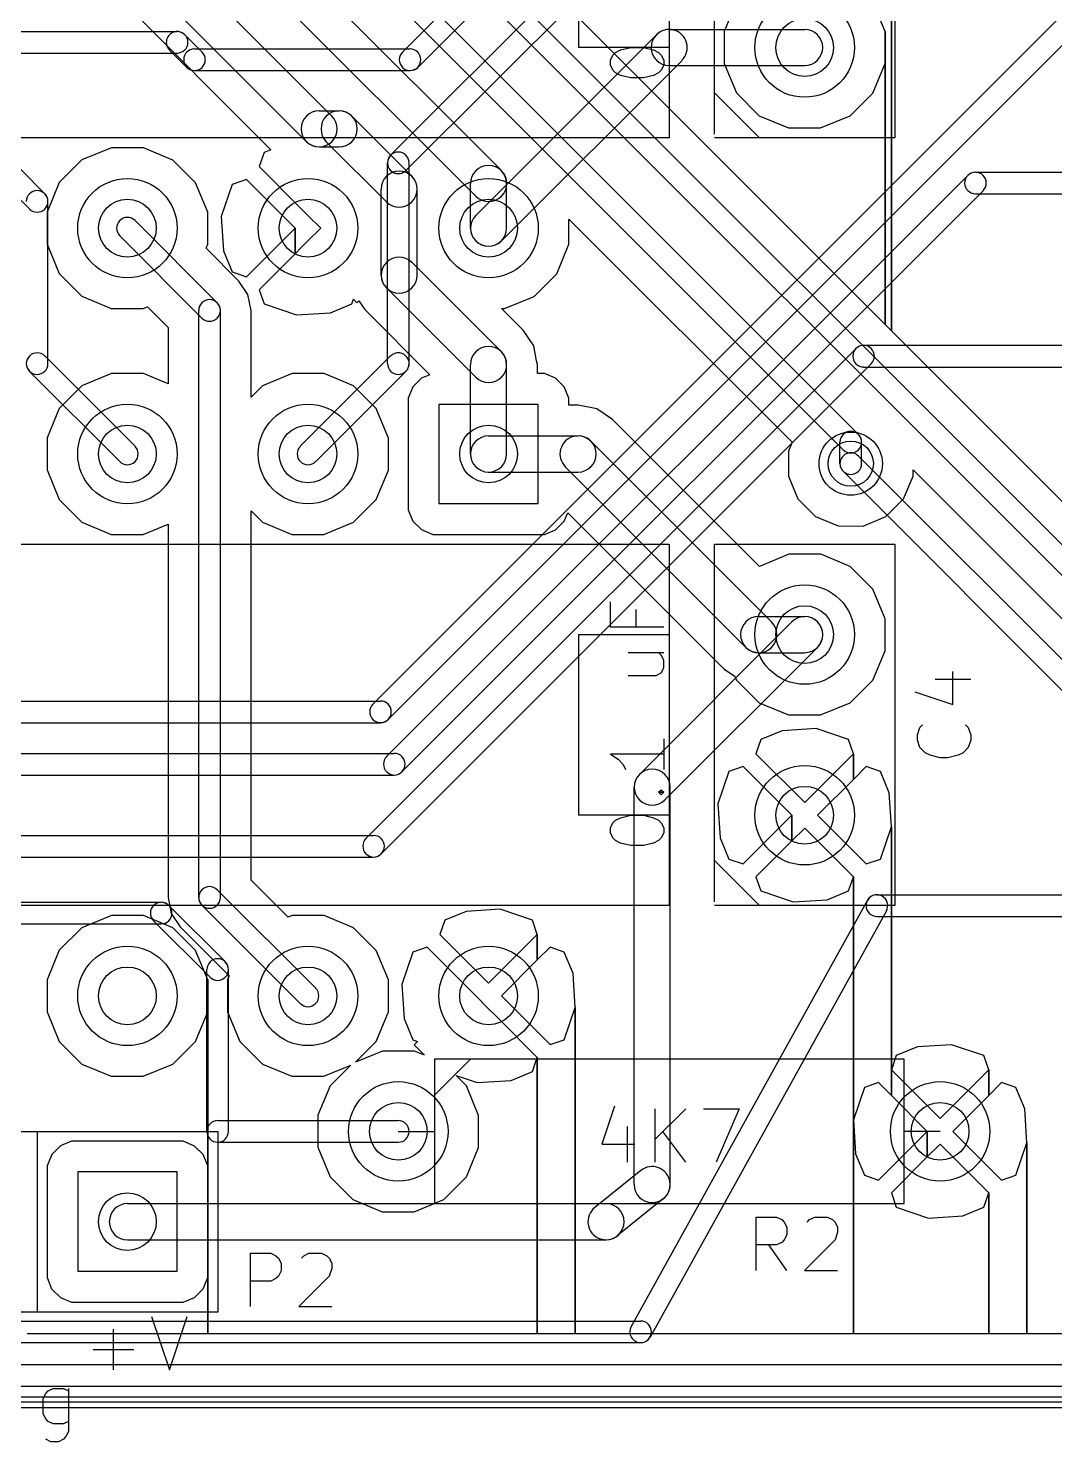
# Model space of a CAD drawing. Extents: x 10 to 410, y -287 to -10.
# Drawn here: x 210.7 to 225.13, y -151.05 to -131.17 of the extents above; entities that cross this region are included whole.
import ezdxf

# ---------------------------------------------------------------- set-up
doc = ezdxf.new("R2010")
doc.units = 0
doc.header["$MEASUREMENT"] = 0
doc.layers.add('Black', color=250, linetype='CONTINUOUS')
doc.layers.add('White', color=7, linetype='CONTINUOUS')

msp = doc.modelspace()

# ---------------------------------------------------------------- linework, layer by layer
at = {"layer": 'BLACK'}
for p, q in [((219.71, -127.635), (219.71, -132.715)), ((220.345, -132.664), (220.345, -127.635)), ((222.885, -127.635), (222.885, -132.715)), ((222.37, -136.885), (214.055, -128.57)), ((222.155, -137.101), (213.84, -128.786)), ((218.44, -131.445), (218.44, -128.905)), ((222.834, -135.427), (222.834, -129.067)), ((222.834, -129.067), (222.834, -135.427)), ((222.834, -135.427), (222.834, -129.067)), ((222.834, -129.067), (222.834, -135.427)), ((227.601, -140.804), (216.136, -129.34)), ((212.11, -129.552), (214.967, -132.409)), ((227.385, -141.02), (215.921, -129.555)), ((217.35, -133.176), (213.924, -129.751)), ((211.751, -129.911), (214.608, -132.769)), ((216.99, -133.535), (213.565, -130.11)), ((211.964, -130.735), (214.109, -132.881)), ((211.964, -130.735), (214.109, -132.881)), ((222.745, -135.338), (218.377, -130.969)), ((222.745, -135.338), (218.377, -130.969)), ((220.657, -130.804), (220.485, -131.219)), ((220.657, -130.804), (220.485, -131.219)), ((222.745, -131.221), (222.574, -130.806)), ((222.745, -131.221), (222.574, -130.806)), ((220.485, -131.219), (220.485, -131.669)), ((220.485, -131.219), (220.485, -131.669)), ((222.745, -135.338), (222.745, -131.221)), ((222.745, -131.671), (222.745, -131.221)), ((222.745, -131.221), (222.745, -135.338)), ((222.745, -135.338), (222.745, -131.221)), ((222.745, -131.671), (222.745, -131.221)), ((222.745, -131.221), (222.745, -135.338)), ((219.71, -131.445), (218.44, -131.445)), ((218.883, -131.621), (218.918, -131.55)), ((218.918, -131.55), (218.954, -131.514)), ((218.954, -131.514), (219.025, -131.479)), ((219.025, -131.479), (219.168, -131.443)), ((219.168, -131.443), (219.347, -131.443)), ((219.347, -131.443), (219.49, -131.479)), ((219.49, -131.479), (219.561, -131.514)), ((219.561, -131.514), (219.597, -131.55)), ((219.597, -131.55), (219.633, -131.621)), ((218.883, -131.693), (218.883, -131.621)), ((218.918, -131.764), (218.883, -131.693)), ((218.954, -131.8), (218.918, -131.764)), ((219.597, -131.764), (219.561, -131.8)), ((219.633, -131.693), (219.597, -131.764)), ((219.633, -131.621), (219.633, -131.693)), ((220.485, -131.669), (220.656, -132.084)), ((220.485, -131.669), (220.656, -132.084)), ((222.573, -132.086), (222.745, -131.671)), ((222.573, -132.086), (222.745, -131.671)), ((219.025, -131.836), (218.954, -131.8)), ((219.168, -131.871), (219.025, -131.836)), ((219.347, -131.871), (219.168, -131.871)), ((219.49, -131.836), (219.347, -131.871)), ((219.561, -131.8), (219.49, -131.836)), ((220.98, -132.715), (220.345, -132.08)), ((220.656, -132.084), (220.974, -132.403)), ((220.656, -132.084), (220.974, -132.403)), ((222.254, -132.404), (222.573, -132.086)), ((222.254, -132.404), (222.573, -132.086)), ((214.787, -132.335), (215.067, -132.335)), ((215.246, -132.409), (216.092, -133.255)), ((220.974, -132.403), (221.389, -132.575)), ((220.974, -132.403), (221.389, -132.575)), ((221.839, -132.575), (222.254, -132.404)), ((221.839, -132.575), (222.254, -132.404)), ((219.71, -132.715), (191.77, -132.715)), ((222.885, -132.715), (220.345, -132.715)), ((221.389, -132.575), (221.839, -132.575)), ((221.389, -132.575), (221.839, -132.575)), ((211.866, -132.855), (211.451, -133.026)), ((211.866, -132.855), (211.451, -133.026)), ((212.316, -132.855), (211.866, -132.855)), ((212.316, -132.855), (211.866, -132.855)), ((212.731, -133.027), (212.316, -132.855)), ((212.731, -133.027), (212.316, -132.855)), ((214.014, -132.92), (213.945, -133.12)), ((214.014, -132.92), (213.945, -133.12)), ((214.109, -132.881), (214.014, -132.92)), ((214.109, -132.881), (214.014, -132.92)), ((214.787, -132.843), (215.067, -132.843)), ((214.887, -132.769), (215.733, -133.614)), ((211.451, -133.026), (211.132, -133.344)), ((211.451, -133.026), (211.132, -133.344)), ((213.049, -133.346), (212.731, -133.027)), ((213.049, -133.346), (212.731, -133.027)), ((213.945, -133.12), (214.54, -133.716)), ((213.945, -133.12), (214.54, -133.716)), ((211.132, -133.344), (210.96, -133.759)), ((211.132, -133.344), (210.96, -133.759)), ((213.22, -133.761), (213.049, -133.346)), ((213.22, -133.761), (213.049, -133.346)), ((213.765, -133.3), (213.565, -133.369)), ((213.765, -133.3), (213.565, -133.369)), ((214.45, -133.985), (213.765, -133.3)), ((214.45, -133.985), (213.765, -133.3)), ((216.916, -133.985), (216.916, -133.356)), ((217.424, -133.985), (217.424, -133.356)), ((213.565, -133.369), (213.411, -133.823)), ((213.565, -133.369), (213.411, -133.823)), ((215.658, -134.645), (215.658, -133.435)), ((216.166, -134.645), (216.166, -133.435)), ((214.54, -133.716), (214.63, -133.805)), ((214.54, -133.716), (214.63, -133.805)), ((210.96, -133.759), (210.96, -134.209)), ((210.96, -133.759), (210.96, -134.209)), ((212.198, -133.877), (213.354, -135.033)), ((213.22, -134.211), (213.22, -133.761)), ((213.22, -134.211), (213.22, -133.761)), ((213.411, -133.823), (213.441, -134.302)), ((213.411, -133.823), (213.441, -134.302)), ((214.63, -133.805), (214.81, -133.985)), ((214.63, -133.805), (214.81, -133.985)), ((218.3, -134.211), (218.3, -133.857)), ((218.3, -133.857), (221.439, -136.995)), ((218.3, -134.211), (218.3, -133.857)), ((218.3, -133.857), (221.439, -136.995)), ((211.982, -134.093), (213.138, -135.249)), ((213.765, -134.67), (214.45, -133.985)), ((213.765, -134.67), (214.45, -133.985)), ((214.45, -134.344), (214.45, -133.985)), ((214.45, -133.985), (214.45, -134.344)), ((214.45, -134.344), (214.45, -133.985)), ((214.45, -133.985), (214.45, -134.344)), ((214.81, -133.985), (214.63, -134.165)), ((214.81, -133.985), (214.63, -134.165)), ((210.96, -134.209), (211.131, -134.624)), ((210.96, -134.209), (211.131, -134.624)), ((213.197, -134.266), (213.22, -134.211)), ((213.197, -134.266), (213.22, -134.211)), ((213.659, -134.728), (213.197, -134.266)), ((213.659, -134.728), (213.197, -134.266)), ((213.441, -134.302), (213.565, -134.601)), ((213.441, -134.302), (213.565, -134.601)), ((214.45, -134.344), (213.945, -134.85)), ((214.45, -134.344), (213.945, -134.85)), ((214.54, -134.254), (214.45, -134.344)), ((214.54, -134.254), (214.45, -134.344)), ((214.63, -134.165), (214.54, -134.254)), ((214.63, -134.165), (214.54, -134.254)), ((218.128, -134.626), (218.3, -134.211)), ((218.128, -134.626), (218.3, -134.211)), ((216.092, -134.465), (217.35, -135.723)), ((211.131, -134.624), (211.449, -134.943)), ((211.131, -134.624), (211.449, -134.943)), ((213.565, -134.601), (213.765, -134.67)), ((213.565, -134.601), (213.765, -134.67)), ((213.786, -134.918), (213.659, -134.728)), ((213.786, -134.918), (213.659, -134.728)), ((217.809, -134.944), (218.128, -134.626)), ((217.809, -134.944), (218.128, -134.626)), ((211.449, -134.943), (211.864, -135.115)), ((211.449, -134.943), (211.864, -135.115)), ((213.83, -135.141), (213.786, -134.918)), ((213.786, -134.918), (213.786, -134.918)), ((213.83, -135.141), (213.786, -134.918)), ((213.786, -134.918), (213.786, -134.918)), ((213.945, -134.85), (214.014, -135.05)), ((213.945, -134.85), (214.014, -135.05)), ((215.733, -134.824), (216.99, -136.082)), ((217.394, -135.115), (217.809, -134.944)), ((217.394, -135.115), (217.809, -134.944)), ((211.864, -135.115), (212.314, -135.115)), ((211.864, -135.115), (212.314, -135.115)), ((212.314, -135.115), (212.371, -135.092)), ((212.314, -135.115), (212.371, -135.092)), ((212.371, -135.092), (212.662, -135.383)), ((212.371, -135.092), (212.662, -135.383)), ((213.094, -143.396), (213.094, -135.141)), ((213.398, -143.396), (213.398, -135.141)), ((213.83, -136.361), (213.83, -135.141)), ((213.83, -136.361), (213.83, -135.141)), ((214.014, -135.05), (214.468, -135.204)), ((214.014, -135.05), (214.468, -135.204)), ((214.947, -135.174), (215.246, -135.05)), ((214.947, -135.174), (215.246, -135.05)), ((215.246, -135.05), (215.269, -134.983)), ((215.246, -135.05), (215.269, -134.983)), ((215.269, -134.983), (215.318, -135.033)), ((215.269, -134.983), (215.318, -135.033)), ((215.318, -135.033), (215.345, -135.006)), ((215.318, -135.033), (215.345, -135.006)), ((215.345, -135.006), (215.427, -135.13)), ((215.345, -135.006), (215.427, -135.13)), ((215.427, -135.13), (216.344, -136.047)), ((215.427, -135.13), (216.344, -136.047)), ((217.655, -135.417), (217.353, -135.115)), ((217.353, -135.115), (217.394, -135.115)), ((217.655, -135.417), (217.353, -135.115)), ((217.353, -135.115), (217.394, -135.115)), ((214.468, -135.204), (214.947, -135.174)), ((214.468, -135.204), (214.947, -135.174)), ((222.834, -135.427), (222.745, -135.338)), ((222.834, -135.427), (222.745, -135.338)), ((212.662, -135.383), (212.662, -136.174)), ((212.662, -135.383), (212.662, -136.174)), ((217.804, -135.64), (217.655, -135.417)), ((217.655, -135.417), (217.655, -135.417)), ((217.804, -135.64), (217.655, -135.417)), ((217.655, -135.417), (217.655, -135.417)), ((227.567, -140.159), (222.834, -135.427)), ((227.567, -140.159), (222.834, -135.427)), ((217.845, -135.85), (217.804, -135.64)), ((217.804, -135.64), (217.804, -135.64)), ((217.845, -135.85), (217.804, -135.64)), ((217.804, -135.64), (217.804, -135.64)), ((216.916, -137.16), (216.916, -135.902)), ((217.424, -137.16), (217.424, -135.902)), ((217.856, -135.902), (217.845, -135.85)), ((217.856, -135.902), (217.845, -135.85)), ((217.856, -136.03), (217.856, -135.902)), ((217.856, -135.902), (217.856, -135.902)), ((217.856, -135.902), (217.856, -135.902)), ((217.856, -136.03), (217.856, -135.902)), ((217.856, -135.902), (217.856, -135.902)), ((217.856, -135.902), (217.856, -135.902)), ((211.866, -136.03), (211.451, -136.201)), ((211.866, -136.03), (211.451, -136.201)), ((212.316, -136.03), (211.866, -136.03)), ((212.316, -136.03), (211.866, -136.03)), ((212.662, -136.174), (212.316, -136.03)), ((212.662, -136.174), (212.316, -136.03)), ((214.406, -136.03), (213.991, -136.201)), ((214.406, -136.03), (213.991, -136.201)), ((214.856, -136.03), (214.406, -136.03)), ((214.856, -136.03), (214.406, -136.03)), ((215.271, -136.202), (214.856, -136.03)), ((215.271, -136.202), (214.856, -136.03)), ((216.227, -136.095), (216.106, -136.217)), ((216.227, -136.095), (216.106, -136.217)), ((216.344, -136.047), (216.227, -136.095)), ((216.344, -136.047), (216.227, -136.095)), ((217.955, -136.03), (217.856, -136.03)), ((217.955, -136.03), (217.856, -136.03)), ((218.113, -136.096), (217.955, -136.03)), ((218.113, -136.096), (217.955, -136.03)), ((218.235, -136.217), (218.113, -136.096)), ((218.235, -136.217), (218.113, -136.096)), ((211.451, -136.201), (211.132, -136.519)), ((211.451, -136.201), (211.132, -136.519)), ((213.991, -136.201), (213.83, -136.361)), ((213.991, -136.201), (213.83, -136.361)), ((215.589, -136.521), (215.271, -136.202)), ((215.589, -136.521), (215.271, -136.202)), ((216.106, -136.217), (216.04, -136.375)), ((216.106, -136.217), (216.04, -136.375)), ((218.3, -136.376), (218.235, -136.217)), ((218.3, -136.376), (218.235, -136.217)), ((211.132, -136.519), (210.96, -136.934)), ((211.132, -136.519), (210.96, -136.934)), ((215.76, -136.936), (215.589, -136.521)), ((215.76, -136.936), (215.589, -136.521)), ((216.04, -136.375), (216.04, -136.547)), ((216.04, -136.375), (216.04, -136.547)), ((217.868, -136.462), (216.471, -136.462)), ((216.471, -136.462), (216.471, -137.858)), ((217.868, -136.462), (216.471, -136.462)), ((216.471, -136.462), (216.471, -137.858)), ((217.868, -136.462), (216.471, -136.462)), ((216.471, -136.462), (216.471, -137.858)), ((217.868, -137.858), (217.868, -136.462)), ((217.868, -137.858), (217.868, -136.462)), ((217.868, -137.858), (217.868, -136.462)), ((218.3, -136.474), (218.3, -136.376)), ((218.3, -136.474), (218.3, -136.376)), ((218.428, -136.474), (218.3, -136.474)), ((218.428, -136.474), (218.3, -136.474)), ((218.69, -136.526), (218.428, -136.474)), ((218.69, -136.526), (218.428, -136.474)), ((218.913, -136.675), (218.69, -136.526)), ((218.913, -136.675), (218.69, -136.526)), ((216.04, -136.547), (216.04, -137.944)), ((216.04, -136.547), (216.04, -137.944)), ((220.978, -138.74), (218.913, -136.675)), ((220.978, -138.74), (218.913, -136.675)), ((210.96, -136.934), (210.96, -137.384)), ((210.96, -136.934), (210.96, -137.384)), ((215.76, -137.386), (215.76, -136.936)), ((215.76, -137.386), (215.76, -136.936)), ((217.17, -136.906), (218.428, -136.906)), ((221.147, -139.52), (218.607, -136.98)), ((221.439, -136.995), (221.386, -137.121)), ((221.439, -136.995), (221.386, -137.121)), ((221.386, -137.121), (221.386, -137.47)), ((221.386, -137.121), (221.386, -137.47)), ((222.11, -137.296), (222.11, -136.993)), ((222.415, -137.296), (222.415, -136.993)), ((210.96, -137.384), (211.131, -137.799)), ((210.96, -137.384), (211.131, -137.799)), ((215.588, -137.801), (215.76, -137.386)), ((215.588, -137.801), (215.76, -137.386)), ((217.17, -137.414), (218.428, -137.414)), ((220.788, -139.88), (218.248, -137.34)), ((221.386, -137.47), (221.519, -137.792)), ((221.386, -137.47), (221.519, -137.792)), ((223.005, -137.793), (223.139, -137.471)), ((223.005, -137.793), (223.139, -137.471)), ((223.139, -137.471), (223.139, -137.384)), ((223.139, -137.384), (227.08, -141.325)), ((223.139, -137.471), (223.139, -137.384)), ((223.139, -137.384), (227.08, -141.325)), ((211.131, -137.799), (211.449, -138.118)), ((211.131, -137.799), (211.449, -138.118)), ((215.269, -138.119), (215.588, -137.801)), ((215.269, -138.119), (215.588, -137.801)), ((216.471, -137.858), (217.868, -137.858)), ((216.471, -137.858), (217.868, -137.858)), ((216.471, -137.858), (217.868, -137.858)), ((221.519, -137.792), (221.766, -138.039)), ((221.519, -137.792), (221.766, -138.039)), ((222.758, -138.04), (223.005, -137.793)), ((222.758, -138.04), (223.005, -137.793)), ((211.449, -138.118), (211.864, -138.29)), ((211.449, -138.118), (211.864, -138.29)), ((213.83, -143.154), (213.83, -137.959)), ((213.83, -137.959), (213.989, -138.118)), ((213.83, -143.154), (213.83, -137.959)), ((213.83, -137.959), (213.989, -138.118)), ((213.989, -138.118), (214.404, -138.29)), ((213.989, -138.118), (214.404, -138.29)), ((214.854, -138.29), (215.269, -138.119)), ((214.854, -138.29), (215.269, -138.119)), ((216.04, -137.944), (216.105, -138.103)), ((216.04, -137.944), (216.105, -138.103)), ((216.105, -138.103), (216.227, -138.224)), ((216.105, -138.103), (216.227, -138.224)), ((218.113, -138.225), (218.234, -138.103)), ((218.113, -138.225), (218.234, -138.103)), ((218.234, -138.103), (218.283, -137.986)), ((218.234, -138.103), (218.283, -137.986)), ((218.283, -137.986), (220.483, -140.185)), ((218.283, -137.986), (220.483, -140.185)), ((221.766, -138.039), (222.088, -138.172)), ((221.766, -138.039), (222.088, -138.172)), ((222.436, -138.173), (222.758, -138.04)), ((222.436, -138.173), (222.758, -138.04)), ((211.864, -138.29), (212.314, -138.29)), ((211.864, -138.29), (212.314, -138.29)), ((212.314, -138.29), (212.662, -138.147)), ((212.314, -138.29), (212.662, -138.147)), ((212.662, -138.147), (212.662, -143.396)), ((212.662, -138.147), (212.662, -143.396)), ((214.404, -138.29), (214.854, -138.29)), ((214.404, -138.29), (214.854, -138.29)), ((216.227, -138.224), (216.385, -138.29)), ((216.227, -138.224), (216.385, -138.29)), ((216.385, -138.29), (216.557, -138.29)), ((216.385, -138.29), (216.557, -138.29)), ((216.557, -138.29), (217.954, -138.29)), ((216.557, -138.29), (217.954, -138.29)), ((217.954, -138.29), (218.113, -138.225)), ((217.954, -138.29), (218.113, -138.225)), ((222.088, -138.172), (222.436, -138.173)), ((222.088, -138.172), (222.436, -138.173)), ((191.77, -138.43), (219.71, -138.43)), ((219.71, -138.43), (219.71, -143.51)), ((220.345, -143.459), (220.345, -138.43)), ((220.345, -138.43), (222.885, -138.43)), ((222.885, -138.43), (222.885, -143.51)), ((221.391, -138.57), (220.978, -138.74)), ((221.391, -138.57), (220.978, -138.74)), ((221.841, -138.57), (221.391, -138.57)), ((221.841, -138.57), (221.391, -138.57)), ((222.256, -138.742), (221.841, -138.57)), ((222.256, -138.742), (221.841, -138.57)), ((222.574, -139.061), (222.256, -138.742)), ((222.574, -139.061), (222.256, -138.742)), ((222.745, -139.476), (222.574, -139.061)), ((222.745, -139.476), (222.574, -139.061)), ((218.883, -139.595), (218.883, -139.238)), ((219.24, -139.345), (219.24, -139.595)), ((220.968, -139.446), (221.615, -139.446)), ((222.745, -139.926), (222.745, -139.476)), ((222.745, -139.926), (222.745, -139.476)), ((218.44, -142.24), (218.44, -139.7)), ((218.44, -139.7), (219.71, -139.7)), ((219.633, -139.595), (218.883, -139.595)), ((219.133, -139.952), (219.633, -139.952)), ((219.597, -139.988), (219.561, -139.952)), ((219.633, -140.059), (219.597, -139.988)), ((219.633, -140.166), (219.633, -140.059)), ((220.968, -139.954), (221.615, -139.954)), ((222.573, -140.341), (222.745, -139.926)), ((222.573, -140.341), (222.745, -139.926)), ((219.133, -140.274), (219.525, -140.274)), ((219.525, -140.274), (219.597, -140.238)), ((219.597, -140.238), (219.633, -140.166)), ((220.483, -140.185), (220.634, -140.286)), ((220.483, -140.185), (220.634, -140.286)), ((220.634, -140.286), (220.656, -140.339)), ((220.634, -140.286), (220.656, -140.339)), ((223.701, -140.682), (223.701, -140.218)), ((220.656, -140.339), (220.974, -140.658)), ((220.656, -140.339), (220.974, -140.658)), ((222.254, -140.659), (222.573, -140.341)), ((222.254, -140.659), (222.573, -140.341)), ((223.165, -140.504), (223.701, -140.682)), ((223.451, -140.325), (223.951, -140.325)), ((220.974, -140.658), (221.389, -140.83)), ((220.974, -140.658), (221.389, -140.83)), ((221.839, -140.83), (222.254, -140.659)), ((221.839, -140.83), (222.254, -140.659)), ((221.389, -140.83), (221.839, -140.83)), ((221.389, -140.83), (221.839, -140.83)), ((221.298, -141.051), (220.999, -141.175)), ((221.298, -141.051), (220.999, -141.175)), ((221.777, -141.021), (221.298, -141.051)), ((221.777, -141.021), (221.298, -141.051)), ((222.231, -141.175), (221.777, -141.021)), ((222.231, -141.175), (221.777, -141.021)), ((223.201, -141.111), (223.236, -141.004)), ((223.201, -141.182), (223.201, -141.111)), ((223.236, -141.004), (223.272, -140.968)), ((223.879, -140.968), (223.915, -141.004)), ((223.915, -141.004), (223.951, -141.111)), ((223.951, -141.111), (223.951, -141.182)), ((219.633, -141.166), (219.633, -141.595)), ((220.999, -141.175), (220.93, -141.375)), ((220.999, -141.175), (220.93, -141.375)), ((222.3, -141.375), (222.231, -141.175)), ((222.3, -141.375), (222.231, -141.175)), ((223.236, -141.289), (223.201, -141.182)), ((223.308, -141.361), (223.236, -141.289)), ((223.915, -141.289), (223.843, -141.361)), ((223.951, -141.182), (223.915, -141.289)), ((219.633, -141.381), (218.883, -141.381)), ((218.883, -141.381), (218.99, -141.452)), ((218.99, -141.452), (219.061, -141.524)), ((220.93, -141.375), (221.615, -142.06)), ((220.93, -141.375), (221.615, -142.06)), ((221.615, -142.06), (222.3, -141.375)), ((221.615, -142.06), (222.3, -141.375)), ((222.3, -141.735), (222.3, -141.375)), ((222.3, -141.375), (222.3, -141.735)), ((222.3, -141.735), (222.3, -141.375)), ((222.3, -141.375), (222.3, -141.735)), ((223.379, -141.397), (223.308, -141.361)), ((223.522, -141.432), (223.379, -141.397)), ((223.629, -141.432), (223.522, -141.432)), ((223.772, -141.397), (223.629, -141.432)), ((223.843, -141.361), (223.772, -141.397)), ((219.061, -141.524), (219.097, -141.595)), ((220.55, -141.624), (220.396, -142.078)), ((220.55, -141.624), (220.396, -142.078)), ((220.75, -141.555), (220.55, -141.624)), ((220.75, -141.555), (220.55, -141.624)), ((221.435, -142.24), (220.75, -141.555)), ((221.435, -142.24), (220.75, -141.555)), ((222.48, -141.555), (222.3, -141.735)), ((222.48, -141.555), (222.3, -141.735)), ((222.68, -141.624), (222.48, -141.555)), ((222.68, -141.624), (222.48, -141.555)), ((222.804, -141.923), (222.68, -141.624)), ((222.804, -141.923), (222.68, -141.624)), ((219.561, -141.916), (219.597, -141.881)), ((219.597, -141.881), (219.633, -141.916)), ((222.3, -141.735), (221.795, -142.24)), ((222.3, -141.735), (221.795, -142.24)), ((219.597, -141.952), (219.561, -141.916)), ((219.561, -141.916), (219.633, -141.916)), ((219.633, -141.916), (219.597, -141.952)), ((220.396, -142.078), (220.426, -142.557)), ((220.396, -142.078), (220.426, -142.557)), ((222.834, -142.402), (222.804, -141.923)), ((222.834, -142.402), (222.804, -141.923)), ((219.71, -142.24), (218.44, -142.24)), ((218.954, -142.309), (219.025, -142.274)), ((219.025, -142.274), (219.168, -142.238)), ((219.168, -142.238), (219.347, -142.238)), ((219.347, -142.238), (219.49, -142.274)), ((219.49, -142.274), (219.561, -142.309)), ((220.75, -142.925), (221.435, -142.24)), ((220.75, -142.925), (221.435, -142.24)), ((221.435, -142.599), (221.435, -142.24)), ((221.435, -142.24), (221.435, -142.599)), ((221.435, -142.599), (221.435, -142.24)), ((221.435, -142.24), (221.435, -142.599)), ((221.795, -142.24), (222.48, -142.925)), ((221.795, -142.24), (222.48, -142.925)), ((218.883, -142.416), (218.918, -142.345)), ((218.883, -142.488), (218.883, -142.416)), ((218.918, -142.559), (218.883, -142.488)), ((218.918, -142.345), (218.954, -142.309)), ((219.561, -142.309), (219.597, -142.345)), ((219.597, -142.345), (219.633, -142.416)), ((219.633, -142.488), (219.597, -142.559)), ((219.633, -142.416), (219.633, -142.488)), ((221.615, -142.42), (221.435, -142.599)), ((221.615, -142.42), (221.435, -142.599)), ((222.3, -143.105), (221.615, -142.42)), ((222.3, -143.105), (221.615, -142.42)), ((222.68, -142.856), (222.834, -142.402)), ((222.68, -142.856), (222.834, -142.402)), ((222.834, -146.179), (222.834, -142.402)), ((222.834, -142.402), (222.834, -146.179)), ((222.834, -146.179), (222.834, -142.402)), ((222.834, -142.402), (222.834, -146.179)), ((218.954, -142.595), (218.918, -142.559)), ((219.025, -142.631), (218.954, -142.595)), ((219.168, -142.666), (219.025, -142.631)), ((219.347, -142.666), (219.168, -142.666)), ((219.49, -142.631), (219.347, -142.666)), ((219.561, -142.595), (219.49, -142.631)), ((219.597, -142.559), (219.561, -142.595)), ((220.426, -142.557), (220.55, -142.856)), ((220.426, -142.557), (220.55, -142.856)), ((221.435, -142.599), (220.93, -143.105)), ((221.435, -142.599), (220.93, -143.105)), ((220.98, -143.51), (220.345, -142.875)), ((220.55, -142.856), (220.75, -142.925)), ((220.55, -142.856), (220.75, -142.925)), ((222.48, -142.925), (222.68, -142.856)), ((222.48, -142.925), (222.68, -142.856)), ((213.354, -143.288), (214.738, -144.672)), ((214.349, -143.673), (213.83, -143.154)), ((214.349, -143.673), (213.83, -143.154)), ((220.93, -143.105), (220.999, -143.305)), ((220.93, -143.105), (220.999, -143.305)), ((222.231, -143.305), (222.3, -143.105)), ((222.231, -143.305), (222.3, -143.105)), ((222.3, -149.53), (222.3, -143.105)), ((222.3, -143.105), (222.3, -149.53)), ((222.3, -149.53), (222.3, -143.105)), ((222.3, -143.105), (222.3, -149.53)), ((212.662, -143.396), (212.706, -143.62)), ((212.662, -143.396), (212.706, -143.62)), ((220.999, -143.305), (221.453, -143.459)), ((220.999, -143.305), (221.453, -143.459)), ((221.453, -143.459), (221.932, -143.429)), ((221.453, -143.459), (221.932, -143.429)), ((221.932, -143.429), (222.231, -143.305)), ((221.932, -143.429), (222.231, -143.305)), ((219.71, -143.51), (191.77, -143.51)), ((211.866, -143.65), (211.451, -143.821)), ((211.866, -143.65), (211.451, -143.821)), ((212.316, -143.65), (211.866, -143.65)), ((212.316, -143.65), (211.866, -143.65)), ((212.731, -143.822), (212.316, -143.65)), ((212.731, -143.822), (212.316, -143.65)), ((212.706, -143.62), (212.833, -143.809)), ((212.706, -143.62), (212.833, -143.809)), ((213.138, -143.504), (214.522, -144.888)), ((214.406, -143.65), (214.349, -143.673)), ((214.406, -143.65), (214.349, -143.673)), ((214.856, -143.65), (214.406, -143.65)), ((214.856, -143.65), (214.406, -143.65)), ((215.271, -143.822), (214.856, -143.65)), ((215.271, -143.822), (214.856, -143.65)), ((216.853, -143.591), (216.554, -143.715)), ((216.853, -143.591), (216.554, -143.715)), ((217.332, -143.561), (216.853, -143.591)), ((217.332, -143.561), (216.853, -143.591)), ((217.786, -143.715), (217.332, -143.561)), ((217.786, -143.715), (217.332, -143.561)), ((222.885, -143.51), (220.345, -143.51)), ((211.451, -143.821), (211.132, -144.139)), ((211.451, -143.821), (211.132, -144.139)), ((213.049, -144.141), (212.731, -143.822)), ((213.049, -144.141), (212.731, -143.822)), ((212.833, -143.809), (213.523, -144.499)), ((212.833, -143.809), (213.523, -144.499)), ((215.589, -144.141), (215.271, -143.822)), ((215.589, -144.141), (215.271, -143.822)), ((216.554, -143.715), (216.485, -143.915)), ((216.554, -143.715), (216.485, -143.915)), ((217.855, -143.915), (217.786, -143.715)), ((217.855, -143.915), (217.786, -143.715)), ((216.485, -143.915), (217.17, -144.6)), ((216.485, -143.915), (217.17, -144.6)), ((217.17, -144.6), (217.855, -143.915)), ((217.17, -144.6), (217.855, -143.915)), ((217.855, -144.275), (217.855, -143.915)), ((217.855, -143.915), (217.855, -144.275)), ((217.855, -144.275), (217.855, -143.915)), ((217.855, -143.915), (217.855, -144.275)), ((211.132, -144.139), (210.96, -144.554)), ((211.132, -144.139), (210.96, -144.554)), ((213.22, -144.556), (213.049, -144.141)), ((213.22, -144.556), (213.049, -144.141)), ((215.76, -144.556), (215.589, -144.141)), ((215.76, -144.556), (215.589, -144.141)), ((216.105, -144.164), (215.951, -144.618)), ((216.105, -144.164), (215.951, -144.618)), ((216.305, -144.095), (216.105, -144.164)), ((216.305, -144.095), (216.105, -144.164)), ((216.901, -144.69), (216.305, -144.095)), ((216.901, -144.69), (216.305, -144.095)), ((217.855, -144.275), (217.35, -144.78)), ((217.855, -144.275), (217.35, -144.78)), ((218.035, -144.095), (217.855, -144.275)), ((218.035, -144.095), (217.855, -144.275)), ((218.235, -144.164), (218.035, -144.095)), ((218.235, -144.164), (218.035, -144.095)), ((218.359, -144.463), (218.235, -144.164)), ((218.359, -144.463), (218.235, -144.164)), ((218.389, -144.942), (218.359, -144.463)), ((218.389, -144.942), (218.359, -144.463)), ((210.96, -144.554), (210.96, -145.004)), ((210.96, -144.554), (210.96, -145.004)), ((213.22, -149.53), (213.22, -144.556)), ((213.22, -145.006), (213.22, -144.556)), ((213.22, -144.556), (213.22, -149.53)), ((213.22, -149.53), (213.22, -144.556)), ((213.22, -145.006), (213.22, -144.556)), ((213.22, -144.556), (213.22, -149.53)), ((213.523, -144.499), (213.5, -144.554)), ((213.523, -144.499), (213.5, -144.554)), ((213.5, -144.554), (213.5, -145.004)), ((213.5, -144.554), (213.5, -145.004)), ((215.76, -145.006), (215.76, -144.556)), ((215.76, -145.006), (215.76, -144.556)), ((215.951, -144.618), (215.981, -145.097)), ((215.951, -144.618), (215.981, -145.097)), ((216.99, -144.78), (216.901, -144.69)), ((216.99, -144.78), (216.901, -144.69)), ((217.17, -144.96), (216.99, -144.78)), ((217.17, -144.96), (216.99, -144.78)), ((217.35, -144.78), (218.035, -145.465)), ((217.35, -144.78), (218.035, -145.465)), ((210.96, -145.004), (211.131, -145.419)), ((210.96, -145.004), (211.131, -145.419)), ((213.048, -145.421), (213.22, -145.006)), ((213.048, -145.421), (213.22, -145.006)), ((213.5, -145.004), (213.671, -145.419)), ((213.5, -145.004), (213.671, -145.419)), ((215.588, -145.421), (215.76, -145.006)), ((215.588, -145.421), (215.76, -145.006)), ((217.26, -145.049), (217.17, -144.96)), ((217.26, -145.049), (217.17, -144.96)), ((217.855, -145.645), (217.26, -145.049)), ((217.855, -145.645), (217.26, -145.049)), ((218.235, -145.396), (218.389, -144.942)), ((218.235, -145.396), (218.389, -144.942)), ((218.389, -149.53), (218.389, -144.942)), ((218.389, -144.942), (218.389, -149.53)), ((218.389, -149.53), (218.389, -144.942)), ((218.389, -144.942), (218.389, -149.53)), ((215.981, -145.097), (216.105, -145.396)), ((215.981, -145.097), (216.105, -145.396)), ((211.131, -145.419), (211.449, -145.738)), ((211.131, -145.419), (211.449, -145.738)), ((212.729, -145.739), (213.048, -145.421)), ((212.729, -145.739), (213.048, -145.421)), ((213.671, -145.419), (213.989, -145.738)), ((213.671, -145.419), (213.989, -145.738)), ((215.297, -145.711), (215.588, -145.421)), ((215.297, -145.711), (215.588, -145.421)), ((216.105, -145.396), (216.172, -145.419)), ((216.105, -145.396), (216.172, -145.419)), ((216.172, -145.419), (216.122, -145.468)), ((216.172, -145.419), (216.122, -145.468)), ((216.122, -145.468), (216.268, -145.614)), ((216.122, -145.468), (216.268, -145.614)), ((218.035, -145.465), (218.235, -145.396)), ((218.035, -145.465), (218.235, -145.396)), ((223.682, -145.466), (223.203, -145.496)), ((223.682, -145.466), (223.203, -145.496)), ((224.136, -145.62), (223.682, -145.466)), ((224.136, -145.62), (223.682, -145.466)), ((215.676, -145.555), (215.297, -145.711)), ((215.676, -145.555), (215.297, -145.711)), ((216.126, -145.555), (215.676, -145.555)), ((216.126, -145.555), (215.676, -145.555)), ((216.268, -145.614), (216.126, -145.555)), ((216.268, -145.614), (216.126, -145.555)), ((223.012, -145.669), (216.408, -145.669)), ((216.408, -145.669), (216.408, -147.701)), ((216.408, -146.177), (216.916, -145.669)), ((217.786, -145.845), (217.855, -145.645)), ((217.786, -145.845), (217.855, -145.645)), ((217.855, -149.53), (217.855, -145.645)), ((217.855, -145.645), (217.855, -149.53)), ((217.855, -149.53), (217.855, -145.645)), ((217.855, -145.645), (217.855, -149.53)), ((222.904, -145.62), (222.835, -145.82)), ((222.904, -145.62), (222.835, -145.82)), ((223.203, -145.496), (222.904, -145.62)), ((223.203, -145.496), (222.904, -145.62)), ((223.012, -146.685), (223.012, -145.669)), ((224.205, -145.82), (224.136, -145.62)), ((224.205, -145.82), (224.136, -145.62)), ((211.449, -145.738), (211.864, -145.91)), ((211.449, -145.738), (211.864, -145.91)), ((212.314, -145.91), (212.729, -145.739)), ((212.314, -145.91), (212.729, -145.739)), ((213.989, -145.738), (214.404, -145.91)), ((213.989, -145.738), (214.404, -145.91)), ((214.854, -145.91), (215.233, -145.754)), ((214.854, -145.91), (215.233, -145.754)), ((215.233, -145.754), (214.942, -146.044)), ((215.233, -145.754), (214.942, -146.044)), ((217.487, -145.969), (217.786, -145.845)), ((217.487, -145.969), (217.786, -145.845)), ((222.835, -145.82), (223.52, -146.505)), ((222.835, -145.82), (223.52, -146.505)), ((223.52, -146.505), (224.205, -145.82)), ((223.52, -146.505), (224.205, -145.82)), ((224.205, -146.18), (224.205, -145.82)), ((224.205, -145.82), (224.205, -146.18)), ((224.205, -146.18), (224.205, -145.82)), ((224.205, -145.82), (224.205, -146.18)), ((211.864, -145.91), (212.314, -145.91)), ((211.864, -145.91), (212.314, -145.91)), ((214.404, -145.91), (214.854, -145.91)), ((214.404, -145.91), (214.854, -145.91)), ((214.942, -146.044), (214.77, -146.459)), ((214.942, -146.044), (214.77, -146.459)), ((216.859, -146.046), (216.712, -145.899)), ((216.712, -145.899), (217.008, -145.999)), ((216.859, -146.046), (216.712, -145.899)), ((216.712, -145.899), (217.008, -145.999)), ((217.03, -146.461), (216.859, -146.046)), ((217.03, -146.461), (216.859, -146.046)), ((217.008, -145.999), (217.487, -145.969)), ((217.008, -145.999), (217.487, -145.969)), ((222.455, -146.069), (222.301, -146.523)), ((222.455, -146.069), (222.301, -146.523)), ((222.655, -146), (222.455, -146.069)), ((222.655, -146), (222.455, -146.069)), ((222.834, -146.179), (222.655, -146)), ((222.834, -146.179), (222.655, -146)), ((224.385, -146), (224.205, -146.18)), ((224.385, -146), (224.205, -146.18)), ((224.585, -146.069), (224.385, -146)), ((224.585, -146.069), (224.385, -146)), ((224.709, -146.368), (224.585, -146.069)), ((224.709, -146.368), (224.585, -146.069)), ((223.34, -146.685), (222.834, -146.179)), ((223.34, -146.685), (222.834, -146.179)), ((224.205, -146.18), (223.7, -146.685)), ((224.205, -146.18), (223.7, -146.685)), ((214.77, -146.459), (214.77, -146.909)), ((214.77, -146.459), (214.77, -146.909)), ((217.03, -146.911), (217.03, -146.461)), ((217.03, -146.911), (217.03, -146.461)), ((218.942, -146.33), (218.764, -146.866)), ((219.514, -147.116), (219.514, -146.366)), ((219.942, -146.366), (219.514, -146.794)), ((220.192, -146.366), (220.692, -146.366)), ((220.692, -146.366), (220.371, -147.116)), ((224.739, -146.847), (224.709, -146.368)), ((224.739, -146.847), (224.709, -146.368)), ((219.121, -146.616), (219.121, -147.116)), ((222.301, -146.523), (222.331, -147.002)), ((222.301, -146.523), (222.331, -147.002)), ((203.2, -146.685), (213.36, -146.685)), ((210.82, -146.685), (210.82, -149.225)), ((211.306, -146.825), (211.147, -146.89)), ((211.306, -146.825), (211.147, -146.89)), ((212.703, -146.825), (211.306, -146.825)), ((212.703, -146.825), (211.306, -146.825)), ((212.875, -146.825), (212.703, -146.825)), ((212.875, -146.825), (212.703, -146.825)), ((213.033, -146.891), (212.875, -146.825)), ((213.033, -146.891), (212.875, -146.825)), ((213.36, -146.685), (213.36, -149.225)), ((215.9, -146.685), (216.408, -146.685)), ((218.764, -146.866), (219.228, -146.866)), ((219.942, -147.116), (219.621, -146.687)), ((222.655, -147.37), (223.34, -146.685)), ((222.655, -147.37), (223.34, -146.685)), ((223.52, -146.685), (223.012, -146.685)), ((223.012, -147.701), (223.012, -146.685)), ((223.34, -147.044), (223.34, -146.685)), ((223.34, -146.685), (223.34, -147.044)), ((223.34, -147.044), (223.34, -146.685)), ((223.34, -146.685), (223.34, -147.044)), ((223.52, -146.865), (223.34, -147.044)), ((223.52, -146.865), (223.34, -147.044)), ((224.205, -147.55), (223.52, -146.865)), ((224.205, -147.55), (223.52, -146.865)), ((223.7, -146.685), (224.385, -147.37)), ((223.7, -146.685), (224.385, -147.37)), ((224.585, -147.301), (224.739, -146.847)), ((224.585, -147.301), (224.739, -146.847)), ((224.739, -149.53), (224.739, -146.847)), ((224.739, -146.847), (224.739, -149.53)), ((224.739, -149.53), (224.739, -146.847)), ((224.739, -146.847), (224.739, -149.53)), ((211.026, -147.012), (210.96, -147.17)), ((211.026, -147.012), (210.96, -147.17)), ((211.147, -146.89), (211.026, -147.012)), ((211.147, -146.89), (211.026, -147.012)), ((213.155, -147.012), (213.033, -146.891)), ((213.155, -147.012), (213.033, -146.891)), ((213.22, -147.171), (213.155, -147.012)), ((213.22, -147.171), (213.155, -147.012)), ((214.77, -146.909), (214.941, -147.324)), ((214.77, -146.909), (214.941, -147.324)), ((216.858, -147.326), (217.03, -146.911)), ((216.858, -147.326), (217.03, -146.911)), ((222.331, -147.002), (222.455, -147.301)), ((222.331, -147.002), (222.455, -147.301)), ((223.34, -147.044), (222.835, -147.55)), ((223.34, -147.044), (222.835, -147.55)), ((210.96, -147.17), (210.96, -147.342)), ((210.96, -147.17), (210.96, -147.342)), ((212.788, -147.256), (211.391, -147.256)), ((211.391, -147.256), (211.391, -148.653)), ((212.788, -147.256), (211.391, -147.256)), ((211.391, -147.256), (211.391, -148.653)), ((212.788, -147.256), (211.391, -147.256)), ((211.391, -147.256), (211.391, -148.653)), ((212.788, -148.653), (212.788, -147.256)), ((212.788, -148.653), (212.788, -147.256)), ((212.788, -148.653), (212.788, -147.256)), ((213.22, -148.568), (213.22, -147.171)), ((213.22, -148.568), (213.22, -147.171)), ((210.96, -147.342), (210.96, -148.739)), ((210.96, -147.342), (210.96, -148.739)), ((214.941, -147.324), (215.259, -147.643)), ((214.941, -147.324), (215.259, -147.643)), ((216.539, -147.644), (216.858, -147.326)), ((216.539, -147.644), (216.858, -147.326)), ((222.455, -147.301), (222.655, -147.37)), ((222.455, -147.301), (222.655, -147.37)), ((224.385, -147.37), (224.585, -147.301)), ((224.385, -147.37), (224.585, -147.301)), ((215.259, -147.643), (215.674, -147.815)), ((215.259, -147.643), (215.674, -147.815)), ((216.124, -147.815), (216.539, -147.644)), ((216.124, -147.815), (216.539, -147.644)), ((222.835, -147.55), (222.904, -147.75)), ((222.835, -147.55), (222.904, -147.75)), ((224.136, -147.75), (224.205, -147.55)), ((224.136, -147.75), (224.205, -147.55)), ((224.205, -149.53), (224.205, -147.55)), ((224.205, -147.55), (224.205, -149.53)), ((224.205, -149.53), (224.205, -147.55)), ((224.205, -147.55), (224.205, -149.53)), ((215.674, -147.815), (216.124, -147.815)), ((215.674, -147.815), (216.124, -147.815)), ((216.408, -147.701), (223.012, -147.701)), ((222.904, -147.75), (223.358, -147.904)), ((222.904, -147.75), (223.358, -147.904)), ((223.837, -147.874), (224.136, -147.75)), ((223.837, -147.874), (224.136, -147.75)), ((220.934, -148.64), (220.934, -147.89)), ((220.934, -147.89), (221.22, -147.89)), ((221.22, -147.89), (221.292, -147.925)), ((221.292, -147.925), (221.327, -147.961)), ((221.327, -147.961), (221.363, -148.032)), ((221.363, -148.032), (221.363, -148.14)), ((221.649, -147.961), (221.684, -147.925)), ((221.684, -147.925), (221.756, -147.89)), ((221.756, -147.89), (221.934, -147.89)), ((221.934, -147.89), (222.006, -147.925)), ((222.006, -147.925), (222.042, -147.961)), ((222.042, -147.961), (222.077, -148.032)), ((222.077, -148.032), (222.077, -148.104)), ((223.358, -147.904), (223.837, -147.874)), ((223.358, -147.904), (223.837, -147.874)), ((221.292, -148.247), (221.22, -148.282)), ((221.327, -148.211), (221.292, -148.247)), ((221.363, -148.14), (221.327, -148.211)), ((222.042, -148.211), (221.613, -148.64)), ((222.077, -148.104), (222.042, -148.211)), ((213.822, -149.148), (213.822, -148.398)), ((213.822, -148.398), (214.108, -148.398)), ((214.108, -148.398), (214.18, -148.433)), ((214.18, -148.433), (214.215, -148.469)), ((214.537, -148.469), (214.572, -148.433)), ((214.572, -148.433), (214.644, -148.398)), ((214.644, -148.398), (214.822, -148.398)), ((214.822, -148.398), (214.894, -148.433)), ((214.894, -148.433), (214.93, -148.469)), ((221.22, -148.282), (220.934, -148.282)), ((221.363, -148.64), (221.113, -148.282)), ((211.391, -148.653), (212.788, -148.653)), ((211.391, -148.653), (212.788, -148.653)), ((211.391, -148.653), (212.788, -148.653)), ((213.22, -149.53), (213.22, -148.568)), ((213.22, -148.74), (213.22, -148.568)), ((213.22, -148.568), (213.22, -149.53)), ((213.22, -149.53), (213.22, -148.568)), ((213.22, -148.74), (213.22, -148.568)), ((213.22, -148.568), (213.22, -149.53)), ((214.215, -148.469), (214.251, -148.54)), ((214.251, -148.648), (214.215, -148.719)), ((214.251, -148.54), (214.251, -148.648)), ((214.93, -148.469), (214.965, -148.54)), ((214.965, -148.612), (214.93, -148.719)), ((214.965, -148.54), (214.965, -148.612)), ((221.613, -148.64), (222.077, -148.64)), ((210.96, -148.739), (211.025, -148.898)), ((210.96, -148.739), (211.025, -148.898)), ((213.154, -148.898), (213.22, -148.74)), ((213.154, -148.898), (213.22, -148.74)), ((214.108, -148.79), (213.822, -148.79)), ((214.18, -148.755), (214.108, -148.79)), ((214.215, -148.719), (214.18, -148.755)), ((214.93, -148.719), (214.501, -149.148)), ((211.025, -148.898), (211.147, -149.019)), ((211.025, -148.898), (211.147, -149.019)), ((211.147, -149.019), (211.305, -149.085)), ((211.147, -149.019), (211.305, -149.085)), ((212.874, -149.085), (213.033, -149.02)), ((212.874, -149.085), (213.033, -149.02)), ((213.033, -149.02), (213.154, -148.898)), ((213.033, -149.02), (213.154, -148.898)), ((213.36, -149.225), (203.2, -149.225)), ((211.305, -149.085), (211.477, -149.085)), ((211.305, -149.085), (211.477, -149.085)), ((211.477, -149.085), (212.874, -149.085)), ((211.477, -149.085), (212.874, -149.085)), ((214.501, -149.148), (214.965, -149.148)), ((212.431, -149.287), (212.681, -150.037)), ((212.681, -150.037), (212.931, -149.287)), ((213.22, -149.53), (210.68, -149.53)), ((213.22, -149.53), (210.68, -149.53)), ((211.896, -150.037), (211.896, -149.465)), ((217.855, -149.53), (213.22, -149.53)), ((213.22, -149.53), (213.22, -149.53)), ((217.855, -149.53), (213.22, -149.53)), ((213.22, -149.53), (213.22, -149.53)), ((218.389, -149.53), (217.855, -149.53)), ((218.389, -149.53), (217.855, -149.53)), ((222.3, -149.53), (218.389, -149.53)), ((222.3, -149.53), (218.389, -149.53)), ((224.205, -149.53), (222.3, -149.53)), ((224.205, -149.53), (222.3, -149.53)), ((224.739, -149.53), (224.205, -149.53)), ((224.739, -149.53), (224.205, -149.53)), ((229.621, -149.53), (224.739, -149.53)), ((229.621, -149.53), (224.739, -149.53)), ((211.61, -149.751), (212.181, -149.751)), ((195.834, -149.962), (229.87, -149.962)), ((162.56, -150.42), (245.11, -150.42)), ((195.834, -150.266), (229.87, -150.266)), ((210.905, -150.441), (210.941, -150.37)), ((210.905, -150.656), (210.905, -150.441)), ((210.941, -150.37), (210.976, -150.334)), ((210.976, -150.334), (211.048, -150.299)), ((211.048, -150.299), (211.191, -150.299)), ((211.191, -150.299), (211.262, -150.334)), ((211.262, -150.299), (211.262, -150.906)), ((245.11, -150.495), (162.56, -150.495)), ((245.11, -150.495), (162.56, -150.495)), ((245.11, -150.495), (162.56, -150.495)), ((245.11, -150.495), (162.56, -150.495)), ((245.11, -150.495), (162.56, -150.495)), ((245.11, -150.495), (162.56, -150.495)), ((245.11, -150.495), (162.56, -150.495)), ((162.56, -150.57), (245.11, -150.57)), ((210.941, -150.727), (210.905, -150.656)), ((210.976, -150.763), (210.941, -150.727)), ((211.048, -150.799), (210.976, -150.763)), ((211.191, -150.799), (211.048, -150.799)), ((211.262, -150.763), (211.191, -150.799)), ((211.012, -151.049), (210.941, -151.013)), ((211.119, -151.049), (211.012, -151.049)), ((211.191, -151.013), (211.119, -151.049)), ((211.226, -150.977), (211.191, -151.013)), ((211.262, -150.906), (211.226, -150.977))]:
    msp.add_line(p, q, dxfattribs=at)
for centre, radius in [((221.615, -131.445), 0.699), ((221.615, -131.445), 0.699), ((221.615, -131.445), 0.699), ((212.09, -133.985), 0.699), ((212.09, -133.985), 0.699), ((212.09, -133.985), 0.699), ((214.63, -133.985), 0.699), ((214.63, -133.985), 0.699), ((214.63, -133.985), 0.699), ((217.17, -133.985), 0.699), ((217.17, -133.985), 0.699), ((217.17, -133.985), 0.699), ((212.09, -137.16), 0.699), ((212.09, -137.16), 0.699), ((212.09, -137.16), 0.699), ((214.63, -137.16), 0.699), ((214.63, -137.16), 0.699), ((214.63, -137.16), 0.699), ((222.263, -137.296), 0.445), ((221.615, -139.7), 0.699), ((221.615, -139.7), 0.699), ((221.615, -139.7), 0.699), ((221.615, -142.24), 0.699), ((221.615, -142.24), 0.699), ((221.615, -142.24), 0.699), ((212.09, -144.78), 0.699), ((212.09, -144.78), 0.699), ((212.09, -144.78), 0.699), ((214.63, -144.78), 0.699), ((214.63, -144.78), 0.699), ((214.63, -144.78), 0.699), ((217.17, -144.78), 0.699), ((217.17, -144.78), 0.699), ((217.17, -144.78), 0.699), ((215.9, -146.685), 0.699), ((215.9, -146.685), 0.699), ((215.9, -146.685), 0.699), ((223.52, -146.685), 0.699), ((223.52, -146.685), 0.699), ((223.52, -146.685), 0.699)]:
    msp.add_circle(centre, radius, dxfattribs=at)
for centre, radius, start, end in [((214.787, -132.589), 0.254, 90, 270), ((215.067, -132.589), 0.254, 45, 225), ((215.067, -132.589), 0.254, 270, 450), ((214.787, -132.589), 0.254, 225, 405), ((217.17, -133.356), 0.254, 360, 540), ((215.912, -133.435), 0.254, 360, 540), ((215.912, -133.435), 0.254, 225, 405), ((217.17, -133.356), 0.254, 225, 405), ((212.09, -133.985), 0.152, 45, 225), ((217.17, -133.985), 0.254, 180, 360), ((215.912, -134.645), 0.254, 45, 225), ((215.912, -134.645), 0.254, 180, 360), ((213.246, -135.141), 0.152, 360, 540), ((213.246, -135.141), 0.152, 225, 405), ((217.17, -135.902), 0.254, 360, 540), ((217.17, -135.902), 0.254, 225, 405), ((217.17, -137.16), 0.254, 90, 270), ((218.428, -137.16), 0.254, 405, 585), ((218.428, -137.16), 0.254, 270, 450), ((222.263, -136.993), 0.152, 360, 540), ((222.263, -136.993), 0.152, 225, 405), ((217.17, -137.16), 0.254, 180, 360), ((222.263, -137.296), 0.152, 180, 360), ((220.968, -139.7), 0.254, 90, 270), ((220.968, -139.7), 0.254, 225, 405), ((221.615, -139.7), 0.254, 270, 450), ((213.246, -143.396), 0.152, 45, 225), ((213.246, -143.396), 0.152, 180, 360), ((214.63, -144.78), 0.152, 225, 405)]:
    msp.add_arc(centre, radius, start, end, dxfattribs=at)
at = {"layer": 'WHITE'}
for p, q in [((221.843, -125.622), (215.957, -131.509)), ((222.059, -125.838), (216.173, -131.724)), ((215.792, -132.958), (219.825, -128.925)), ((216.008, -133.173), (220.041, -129.14)), ((225.519, -130.702), (215.542, -140.679)), ((225.734, -130.918), (215.758, -140.894)), ((188.668, -131.219), (212.789, -131.219)), ((213.141, -131.509), (212.897, -131.264)), ((216.99, -133.805), (219.53, -131.265)), ((219.71, -131.191), (221.615, -131.191)), ((188.668, -131.524), (212.789, -131.524)), ((212.926, -131.724), (212.681, -131.48)), ((213.034, -131.464), (216.065, -131.464)), ((213.034, -131.769), (216.065, -131.769)), ((217.35, -134.165), (219.89, -131.625)), ((219.71, -131.699), (221.615, -131.699)), ((209.359, -131.931), (210.928, -133.5)), ((209.143, -132.146), (210.712, -133.715)), ((215.748, -135.89), (215.748, -133.066)), ((216.052, -135.89), (216.052, -133.066)), ((223.908, -133.242), (215.736, -141.415)), ((224.016, -133.198), (231.505, -133.198)), ((224.124, -133.458), (215.952, -141.63)), ((224.016, -133.502), (231.505, -133.502)), ((210.972, -135.89), (210.972, -133.608)), ((222.337, -135.677), (215.445, -142.568)), ((222.444, -135.632), (233.954, -135.632)), ((210.928, -135.782), (212.198, -137.052)), ((214.522, -137.052), (215.792, -135.782)), ((222.552, -135.892), (215.661, -142.784)), ((222.444, -135.937), (233.954, -135.937)), ((210.712, -135.998), (211.982, -137.268)), ((214.738, -137.268), (216.008, -135.998)), ((217.868, -136.462), (216.471, -136.462)), ((216.471, -136.462), (216.471, -137.858)), ((217.868, -137.858), (217.868, -136.462)), ((225.95, -140.768), (222.37, -137.189)), ((225.734, -140.984), (222.155, -137.404)), ((216.471, -137.858), (217.868, -137.858)), ((221.435, -139.52), (219.29, -141.665)), ((221.795, -139.88), (219.65, -142.025)), ((205.53, -140.634), (215.65, -140.634)), ((205.53, -140.939), (215.65, -140.939)), ((207.728, -141.37), (215.844, -141.37)), ((207.728, -141.675), (215.844, -141.675)), ((219.216, -147.433), (219.216, -141.845)), ((219.724, -147.433), (219.724, -141.845)), ((207.437, -142.523), (215.553, -142.523)), ((207.437, -142.828), (215.553, -142.828)), ((208.175, -143.463), (212.565, -143.463)), ((222.497, -143.436), (219.175, -149.43)), ((222.631, -143.358), (233.537, -143.358)), ((212.673, -143.508), (213.468, -144.302)), ((222.764, -143.584), (219.441, -149.578)), ((222.631, -143.662), (233.537, -143.662)), ((208.175, -143.768), (212.565, -143.768)), ((212.458, -143.723), (213.252, -144.518)), ((213.208, -146.685), (213.208, -144.41)), ((213.512, -146.685), (213.512, -144.41)), ((213.36, -146.533), (215.9, -146.533)), ((213.36, -146.837), (215.9, -146.837)), ((212.788, -147.256), (211.391, -147.256)), ((211.391, -147.256), (211.391, -148.653)), ((212.788, -148.653), (212.788, -147.256)), ((219.311, -147.235), (218.662, -147.757)), ((219.629, -147.631), (218.98, -148.153)), ((212.09, -147.701), (218.821, -147.701)), ((212.09, -148.209), (218.821, -148.209)), ((211.391, -148.653), (212.788, -148.653)), ((192.684, -149.352), (219.308, -149.352)), ((192.684, -149.656), (219.308, -149.656)), ((162.56, -150.42), (245.11, -150.42)), ((162.56, -150.57), (245.11, -150.57))]:
    msp.add_line(p, q, dxfattribs=at)
for centre, radius in [((221.615, -131.445), 0.699), ((221.615, -131.445), 0.406), ((212.09, -133.985), 0.699), ((214.63, -133.985), 0.699), ((217.17, -133.985), 0.699), ((212.09, -133.985), 0.406), ((214.63, -133.985), 0.406), ((217.17, -133.985), 0.406), ((212.09, -137.16), 0.699), ((214.63, -137.16), 0.699), ((212.09, -137.16), 0.406), ((214.63, -137.16), 0.406), ((217.17, -137.16), 0.406), ((222.263, -137.296), 0.445), ((222.263, -137.296), 0.318), ((221.615, -139.7), 0.699), ((221.615, -139.7), 0.406), ((221.615, -142.24), 0.699), ((221.615, -142.24), 0.406), ((212.09, -144.78), 0.699), ((214.63, -144.78), 0.699), ((217.17, -144.78), 0.699), ((212.09, -144.78), 0.406), ((214.63, -144.78), 0.406), ((217.17, -144.78), 0.406), ((215.9, -146.685), 0.699), ((223.52, -146.685), 0.699), ((215.9, -146.685), 0.406), ((223.52, -146.685), 0.406), ((212.09, -147.955), 0.406)]:
    msp.add_circle(centre, radius, dxfattribs=at)
for centre, radius, start, end in [((212.789, -131.372), 0.152, 405, 585), ((212.789, -131.372), 0.152, 270, 450), ((219.71, -131.445), 0.254, 90, 270), ((219.71, -131.445), 0.254, 315, 495), ((221.615, -131.445), 0.254, 270, 450), ((213.034, -131.616), 0.152, 90, 270), ((213.034, -131.616), 0.152, 225, 405), ((216.065, -131.616), 0.152, 135, 315), ((216.065, -131.616), 0.152, 270, 450), ((215.9, -133.066), 0.152, 360, 540), ((215.9, -133.066), 0.152, 135, 315), ((224.016, -133.35), 0.152, 90, 270), ((224.016, -133.35), 0.152, -45, 135), ((210.82, -133.608), 0.152, 360, 540), ((210.82, -133.608), 0.152, 225, 405), ((217.17, -133.985), 0.254, 135, 315), ((210.82, -135.89), 0.152, 45, 225), ((215.9, -135.89), 0.152, 315, 495), ((222.444, -135.784), 0.152, 90, 270), ((222.444, -135.784), 0.152, -45, 135), ((210.82, -135.89), 0.152, 180, 360), ((215.9, -135.89), 0.152, 180, 360), ((212.09, -137.16), 0.152, 225, 405), ((214.63, -137.16), 0.152, 135, 315), ((222.263, -137.296), 0.152, 405, 585), ((221.615, -139.7), 0.254, -45, 135), ((215.65, -140.786), 0.152, 135, 315), ((215.65, -140.786), 0.152, 270, 450), ((215.844, -141.522), 0.152, 135, 315), ((215.844, -141.522), 0.152, 270, 450), ((219.47, -141.845), 0.254, 360, 540), ((219.47, -141.845), 0.254, 135, 315), ((215.553, -142.676), 0.152, 135, 315), ((215.553, -142.676), 0.152, 270, 450), ((212.565, -143.615), 0.152, 45, 225), ((212.565, -143.615), 0.152, 270, 450), ((222.631, -143.51), 0.152, 90, 270), ((222.631, -143.51), 0.152, -29, 151), ((213.36, -144.41), 0.152, 360, 540), ((213.36, -144.41), 0.152, 225, 405), ((213.36, -146.685), 0.152, 90, 270), ((215.9, -146.685), 0.152, 270, 450), ((213.36, -146.685), 0.152, 180, 360), ((219.47, -147.433), 0.254, -51.2, 128.8), ((219.47, -147.433), 0.254, 180, 360), ((212.09, -147.955), 0.254, 90, 270), ((218.821, -147.955), 0.254, 128.8, 308.8), ((218.821, -147.955), 0.254, 270, 450), ((219.308, -149.504), 0.152, 151, 331), ((219.308, -149.504), 0.152, 270, 450)]:
    msp.add_arc(centre, radius, start, end, dxfattribs=at)

doc.saveas('drawing.dxf')
